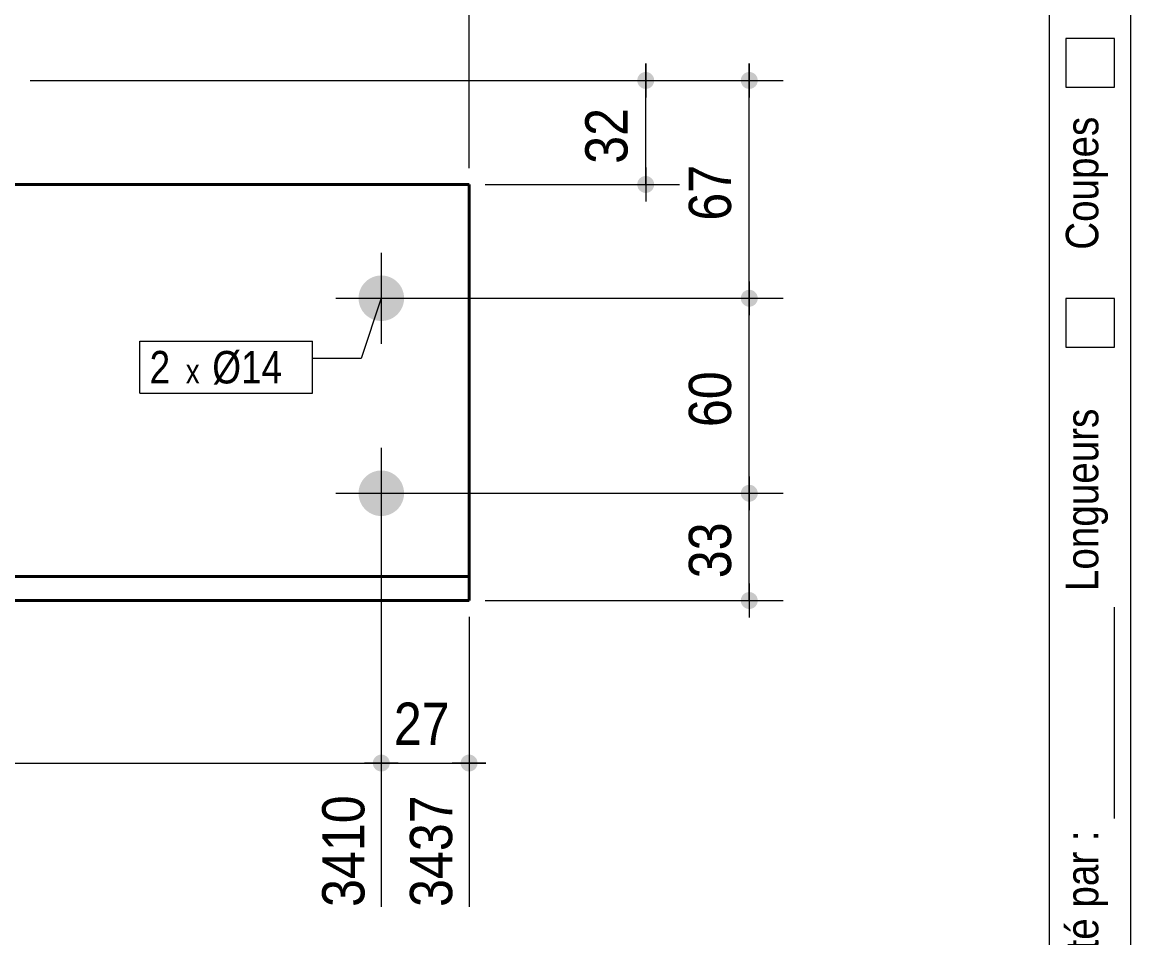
# Model space of a CAD drawing. Header units: millimetres. Extents: x 2 to 287, y 5 to 195.
# Drawn here: x 213.8 to 282, y 94.7 to 151 of the extents above; entities that cross this region are included whole.
import ezdxf

# ---------------------------------------------------------------- set-up
doc = ezdxf.new("R2010")
doc.units = ezdxf.units.MM
doc.linetypes.add('CACHE2', pattern=[1.190625, 0.79375, -0.396875])
for name, color, linetype, lineweight in [('Autre type objet', 1, 'Continuous', 0), ('Boulon', 7, 'Continuous', 0), ('Cache', 7, 'Continuous', 0), ('Cotation', 7, 'Continuous', 0), ('Désignation boulon', 3, 'Continuous', 0), ('Feuille dessin', 5, 'Continuous', 0), ('Piece', 2, 'Continuous', 0)]:
    doc.layers.add(name, color=color, linetype=linetype, lineweight=lineweight)
doc.styles.add('ARIAL', font='ARIAL.TTF')
doc.styles.add('COMIC_SANS_MS', font='COMIC.TTF')

# ---------------------------------------------------------------- blocks, each defined once
blk = doc.blocks.new('*A3')
at = {"layer": 'Boulon'}
for points in [[(234.48, 134.052), (234.481, 134.086), (234.484, 134.12), (234.486, 134.154), (234.49, 134.189), (234.495, 134.223), (234.5, 134.257), (234.507, 134.29), (234.514, 134.324), (234.522, 134.357), (234.53, 134.391), (234.54, 134.424), (234.55, 134.456), (234.562, 134.489), (234.574, 134.521), (234.586, 134.553), (234.6, 134.585), (234.614, 134.616), (234.629, 134.647), (234.645, 134.677), (234.662, 134.707), (234.679, 134.737), (234.697, 134.766), (234.716, 134.795), (234.735, 134.823), (234.755, 134.851), (234.776, 134.879), (234.798, 134.905), (234.82, 134.932), (234.842, 134.957), (234.866, 134.983), (234.89, 135.007), (234.914, 135.031), (234.94, 135.055), (234.965, 135.077), (234.992, 135.099), (235.018, 135.121), (235.046, 135.142), (235.074, 135.162), (235.102, 135.181), (235.131, 135.2), (235.16, 135.218), (235.19, 135.235), (235.22, 135.252), (235.25, 135.268), (235.281, 135.283), (235.312, 135.297), (235.344, 135.311), (235.376, 135.323), (235.408, 135.335), (235.441, 135.347), (235.473, 135.357), (235.506, 135.367), (235.54, 135.375), (235.573, 135.383), (235.607, 135.39), (235.64, 135.397), (235.674, 135.402), (235.708, 135.407), (235.742, 135.41), (235.777, 135.413), (235.811, 135.416), (235.845, 135.417), (235.88, 135.417), (235.914, 135.417), (235.948, 135.416), (235.983, 135.413), (236.017, 135.41), (236.051, 135.407), (236.085, 135.402), (236.119, 135.397), (236.153, 135.39), (236.186, 135.383), (236.22, 135.375), (236.253, 135.367), (236.286, 135.357), (236.319, 135.347), (236.351, 135.335), (236.384, 135.323), (236.415, 135.311), (236.447, 135.297), (236.478, 135.283), (236.509, 135.268), (236.54, 135.252), (236.57, 135.235), (236.599, 135.218), (236.629, 135.2), (236.658, 135.181), (236.686, 135.162), (236.714, 135.142), (236.741, 135.121), (236.768, 135.099), (236.794, 135.077), (236.82, 135.055), (236.845, 135.031), (236.87, 135.007), (236.894, 134.983), (236.917, 134.957), (236.94, 134.932), (236.962, 134.905), (236.983, 134.879), (237.004, 134.851), (237.024, 134.823), (237.044, 134.795), (237.063, 134.766), (237.081, 134.737), (237.098, 134.707), (237.114, 134.677), (237.13, 134.647), (237.145, 134.616), (237.16, 134.585), (237.173, 134.553), (237.186, 134.521), (237.198, 134.489), (237.209, 134.456), (237.219, 134.424), (237.229, 134.391), (237.238, 134.357), (237.246, 134.324), (237.253, 134.29), (237.259, 134.257), (237.265, 134.223), (237.269, 134.189), (237.273, 134.154), (237.276, 134.12), (237.278, 134.086), (237.279, 134.052), (237.28, 134.017), (237.279, 133.983), (237.278, 133.949), (237.276, 133.914), (237.273, 133.88), (237.269, 133.846), (237.265, 133.812), (237.259, 133.778), (237.253, 133.744), (237.246, 133.71), (237.238, 133.677), (237.229, 133.644), (237.219, 133.611), (237.209, 133.578), (237.198, 133.546), (237.186, 133.513), (237.173, 133.481), (237.16, 133.45), (237.145, 133.419), (237.13, 133.388), (237.114, 133.357), (237.098, 133.327), (237.081, 133.297), (237.063, 133.268), (237.044, 133.239), (237.024, 133.211), (237.004, 133.183), (236.983, 133.156), (236.962, 133.129), (236.94, 133.103), (236.917, 133.077), (236.894, 133.052), (236.87, 133.027), (236.845, 133.003), (236.82, 132.98), (236.794, 132.957), (236.768, 132.935), (236.741, 132.914), (236.714, 132.893), (236.686, 132.873), (236.658, 132.853), (236.629, 132.834), (236.599, 132.816), (236.57, 132.799), (236.54, 132.783), (236.509, 132.767), (236.478, 132.752), (236.447, 132.737), (236.415, 132.724), (236.384, 132.711), (236.351, 132.699), (236.319, 132.688), (236.286, 132.678), (236.253, 132.668), (236.22, 132.659), (236.186, 132.651), (236.153, 132.644), (236.119, 132.638), (236.085, 132.632), (236.051, 132.628), (236.017, 132.624), (235.983, 132.621), (235.948, 132.619), (235.914, 132.618), (235.88, 132.617), (235.845, 132.618), (235.811, 132.619), (235.777, 132.621), (235.742, 132.624), (235.708, 132.628), (235.674, 132.632), (235.64, 132.638), (235.607, 132.644), (235.573, 132.651), (235.54, 132.659), (235.506, 132.668), (235.473, 132.678), (235.441, 132.688), (235.408, 132.699), (235.376, 132.711), (235.344, 132.724), (235.312, 132.737), (235.281, 132.752), (235.25, 132.767), (235.22, 132.783), (235.19, 132.799), (235.16, 132.816), (235.131, 132.834), (235.102, 132.853), (235.074, 132.873), (235.046, 132.893), (235.018, 132.914), (234.992, 132.935), (234.965, 132.957), (234.94, 132.98), (234.914, 133.003), (234.89, 133.027), (234.866, 133.052), (234.842, 133.077), (234.82, 133.103), (234.798, 133.129), (234.776, 133.156), (234.755, 133.183), (234.735, 133.211), (234.716, 133.239), (234.697, 133.268), (234.679, 133.297), (234.662, 133.327), (234.645, 133.357), (234.629, 133.388), (234.614, 133.419), (234.6, 133.45), (234.586, 133.481), (234.574, 133.513), (234.562, 133.546), (234.55, 133.578), (234.54, 133.611), (234.53, 133.644), (234.522, 133.677), (234.514, 133.71), (234.507, 133.744), (234.5, 133.778), (234.495, 133.812), (234.49, 133.846), (234.486, 133.88), (234.484, 133.914), (234.481, 133.949), (234.48, 133.983), (234.48, 134.017)], [(234.48, 122.052), (234.481, 122.086), (234.484, 122.12), (234.486, 122.154), (234.49, 122.189), (234.495, 122.223), (234.5, 122.257), (234.507, 122.29), (234.514, 122.324), (234.522, 122.357), (234.53, 122.391), (234.54, 122.424), (234.55, 122.456), (234.562, 122.489), (234.574, 122.521), (234.586, 122.553), (234.6, 122.585), (234.614, 122.616), (234.629, 122.647), (234.645, 122.677), (234.662, 122.707), (234.679, 122.737), (234.697, 122.766), (234.716, 122.795), (234.735, 122.823), (234.755, 122.851), (234.776, 122.879), (234.798, 122.905), (234.82, 122.932), (234.842, 122.957), (234.866, 122.983), (234.89, 123.007), (234.914, 123.031), (234.94, 123.055), (234.965, 123.077), (234.992, 123.099), (235.018, 123.121), (235.046, 123.142), (235.074, 123.162), (235.102, 123.181), (235.131, 123.2), (235.16, 123.218), (235.19, 123.235), (235.22, 123.252), (235.25, 123.268), (235.281, 123.283), (235.312, 123.297), (235.344, 123.311), (235.376, 123.323), (235.408, 123.335), (235.441, 123.347), (235.473, 123.357), (235.506, 123.367), (235.54, 123.375), (235.573, 123.383), (235.607, 123.39), (235.64, 123.397), (235.674, 123.402), (235.708, 123.407), (235.742, 123.41), (235.777, 123.413), (235.811, 123.416), (235.845, 123.417), (235.88, 123.417), (235.914, 123.417), (235.948, 123.416), (235.983, 123.413), (236.017, 123.41), (236.051, 123.407), (236.085, 123.402), (236.119, 123.397), (236.153, 123.39), (236.186, 123.383), (236.22, 123.375), (236.253, 123.367), (236.286, 123.357), (236.319, 123.347), (236.351, 123.335), (236.384, 123.323), (236.415, 123.311), (236.447, 123.297), (236.478, 123.283), (236.509, 123.268), (236.54, 123.252), (236.57, 123.235), (236.599, 123.218), (236.629, 123.2), (236.658, 123.181), (236.686, 123.162), (236.714, 123.142), (236.741, 123.121), (236.768, 123.099), (236.794, 123.077), (236.82, 123.055), (236.845, 123.031), (236.87, 123.007), (236.894, 122.983), (236.917, 122.957), (236.94, 122.932), (236.962, 122.905), (236.983, 122.879), (237.004, 122.851), (237.024, 122.823), (237.044, 122.795), (237.063, 122.766), (237.081, 122.737), (237.098, 122.707), (237.114, 122.677), (237.13, 122.647), (237.145, 122.616), (237.16, 122.585), (237.173, 122.553), (237.186, 122.521), (237.198, 122.489), (237.209, 122.456), (237.219, 122.424), (237.229, 122.391), (237.238, 122.357), (237.246, 122.324), (237.253, 122.29), (237.259, 122.257), (237.265, 122.223), (237.269, 122.189), (237.273, 122.154), (237.276, 122.12), (237.278, 122.086), (237.279, 122.052), (237.28, 122.017), (237.279, 121.983), (237.278, 121.949), (237.276, 121.914), (237.273, 121.88), (237.269, 121.846), (237.265, 121.812), (237.259, 121.778), (237.253, 121.744), (237.246, 121.71), (237.238, 121.677), (237.229, 121.644), (237.219, 121.611), (237.209, 121.578), (237.198, 121.546), (237.186, 121.513), (237.173, 121.481), (237.16, 121.45), (237.145, 121.419), (237.13, 121.388), (237.114, 121.357), (237.098, 121.327), (237.081, 121.297), (237.063, 121.268), (237.044, 121.239), (237.024, 121.211), (237.004, 121.183), (236.983, 121.156), (236.962, 121.129), (236.94, 121.103), (236.917, 121.077), (236.894, 121.052), (236.87, 121.027), (236.845, 121.003), (236.82, 120.98), (236.794, 120.957), (236.768, 120.935), (236.741, 120.914), (236.714, 120.893), (236.686, 120.873), (236.658, 120.853), (236.629, 120.834), (236.599, 120.816), (236.57, 120.799), (236.54, 120.783), (236.509, 120.767), (236.478, 120.752), (236.447, 120.737), (236.415, 120.724), (236.384, 120.711), (236.351, 120.699), (236.319, 120.688), (236.286, 120.678), (236.253, 120.668), (236.22, 120.659), (236.186, 120.651), (236.153, 120.644), (236.119, 120.638), (236.085, 120.632), (236.051, 120.628), (236.017, 120.624), (235.983, 120.621), (235.948, 120.619), (235.914, 120.618), (235.88, 120.617), (235.845, 120.618), (235.811, 120.619), (235.777, 120.621), (235.742, 120.624), (235.708, 120.628), (235.674, 120.632), (235.64, 120.638), (235.607, 120.644), (235.573, 120.651), (235.54, 120.659), (235.506, 120.668), (235.473, 120.678), (235.441, 120.688), (235.408, 120.699), (235.376, 120.711), (235.344, 120.724), (235.312, 120.737), (235.281, 120.752), (235.25, 120.767), (235.22, 120.783), (235.19, 120.799), (235.16, 120.816), (235.131, 120.834), (235.102, 120.853), (235.074, 120.873), (235.046, 120.893), (235.018, 120.914), (234.992, 120.935), (234.965, 120.957), (234.94, 120.98), (234.914, 121.003), (234.89, 121.027), (234.866, 121.052), (234.842, 121.077), (234.82, 121.103), (234.798, 121.129), (234.776, 121.156), (234.755, 121.183), (234.735, 121.211), (234.716, 121.239), (234.697, 121.268), (234.679, 121.297), (234.662, 121.327), (234.645, 121.357), (234.629, 121.388), (234.614, 121.419), (234.6, 121.45), (234.586, 121.481), (234.574, 121.513), (234.562, 121.546), (234.55, 121.578), (234.54, 121.611), (234.53, 121.644), (234.522, 121.677), (234.514, 121.71), (234.507, 121.744), (234.5, 121.778), (234.495, 121.812), (234.49, 121.846), (234.486, 121.88), (234.484, 121.914), (234.481, 121.949), (234.48, 121.983), (234.48, 122.017)]]:
    blk.add_hatch(color=256, dxfattribs=at).paths.add_polyline_path(points, flags=17)
at = {"layer": 'Boulon', "linetype": 'Continuous', "lineweight": 0}
for p, q in [((235.88, 136.817), (235.88, 131.217)), ((233.08, 134.017), (238.68, 134.017)), ((235.88, 124.817), (235.88, 119.217)), ((233.08, 122.017), (238.68, 122.017))]:
    blk.add_line(p, q, dxfattribs=at)
blk = doc.blocks.new('*A4')
at = {"layer": 'Cache', "color": 7, "linetype": 'CACHE2', "lineweight": 20}
blk.add_line((241.28, 115.417109), (241.28, 116.897109), dxfattribs=at)
at = {"layer": 'Piece', "color": 2, "linetype": 'Continuous', "lineweight": 40}
for p, q in [((241.28, 141.017109), (213.28, 141.017109)), ((241.28, 116.897109), (241.28, 141.017109)), ((173.28, 116.897109), (241.28, 116.897109)), ((241.28, 115.417109), (241.28, 116.897109)), ((241.28, 115.417109), (173.28, 115.417109))]:
    blk.add_line(p, q, dxfattribs=at)
blk = doc.blocks.new('*A5')
at = {"layer": 'Feuille dessin', "linetype": 'Continuous', "lineweight": 0}
blk.add_line((282, 5), (282, 195), dxfattribs=at)
blk = doc.blocks.new('*A6')
at = {"layer": 'Autre type objet', "linetype": 'Continuous', "lineweight": 0}
for p, q in [((277, 42), (277, 195)), ((282, 42), (282, 195)), ((278, 150), (278, 147)), ((281, 150), (278, 150)), ((281, 147), (281, 150)), ((278, 147), (281, 147)), ((278, 134), (278, 131)), ((281, 134), (278, 134)), ((281, 131), (281, 134)), ((278, 131), (281, 131)), ((281, 102), (281, 115))]:
    blk.add_line(p, q, dxfattribs=at)
at = {"layer": 'Autre type objet', "style": 'ARIAL', "width": 0.85}
for s, p in [('Coupes', (280, 137)), ('Longueurs', (280, 116)), ('Débité par :', (280, 89))]:
    blk.add_text(s, height=2, rotation=90, dxfattribs=at).set_placement(p)
blk = doc.blocks.new('*A12')
at = {"layer": 'Cotation'}
for points in [[(252.124, 146.898), (252.099, 146.9), (252.074, 146.903), (252.049, 146.907), (252.024, 146.913), (251.999, 146.92), (251.975, 146.928), (251.951, 146.937), (251.928, 146.947), (251.905, 146.959), (251.883, 146.971), (251.861, 146.985), (251.84, 146.999), (251.82, 147.015), (251.801, 147.032), (251.782, 147.049), (251.765, 147.068), (251.748, 147.087), (251.732, 147.107), (251.718, 147.128), (251.704, 147.15), (251.691, 147.172), (251.68, 147.195), (251.67, 147.218), (251.66, 147.242), (251.652, 147.266), (251.646, 147.291), (251.64, 147.316), (251.636, 147.341), (251.633, 147.366), (251.631, 147.392), (251.63, 147.417), (251.631, 147.443), (251.633, 147.468), (251.636, 147.493), (251.64, 147.519), (251.646, 147.543), (251.652, 147.568), (251.66, 147.592), (251.67, 147.616), (251.68, 147.639), (251.691, 147.662), (251.704, 147.684), (251.718, 147.706), (251.732, 147.727), (251.748, 147.747), (251.765, 147.766), (251.782, 147.785), (251.801, 147.802), (251.82, 147.819), (251.84, 147.835), (251.861, 147.849), (251.883, 147.863), (251.905, 147.876), (251.928, 147.887), (251.951, 147.898), (251.975, 147.907), (251.999, 147.915), (252.024, 147.922), (252.049, 147.927), (252.074, 147.931), (252.099, 147.935), (252.124, 147.936), (252.15, 147.937), (252.176, 147.936), (252.201, 147.935), (252.226, 147.931), (252.251, 147.927), (252.276, 147.922), (252.301, 147.915), (252.325, 147.907), (252.349, 147.898), (252.372, 147.887), (252.395, 147.876), (252.417, 147.863), (252.439, 147.849), (252.46, 147.835), (252.48, 147.819), (252.499, 147.802), (252.518, 147.785), (252.535, 147.766), (252.552, 147.747), (252.568, 147.727), (252.582, 147.706), (252.596, 147.684), (252.609, 147.662), (252.62, 147.639), (252.63, 147.616), (252.64, 147.592), (252.648, 147.568), (252.654, 147.543), (252.66, 147.519), (252.664, 147.493), (252.668, 147.468), (252.669, 147.443), (252.67, 147.417), (252.669, 147.392), (252.668, 147.366), (252.664, 147.341), (252.66, 147.316), (252.654, 147.291), (252.648, 147.266), (252.64, 147.242), (252.63, 147.218), (252.62, 147.195), (252.609, 147.172), (252.596, 147.15), (252.582, 147.128), (252.568, 147.107), (252.552, 147.087), (252.535, 147.068), (252.518, 147.049), (252.499, 147.032), (252.48, 147.015), (252.46, 146.999), (252.439, 146.985), (252.417, 146.971), (252.395, 146.959), (252.372, 146.947), (252.349, 146.937), (252.325, 146.928), (252.301, 146.92), (252.276, 146.913), (252.251, 146.907), (252.226, 146.903), (252.201, 146.9), (252.176, 146.898), (252.15, 146.897)], [(252.124, 140.498), (252.099, 140.5), (252.074, 140.503), (252.049, 140.507), (252.024, 140.513), (251.999, 140.52), (251.975, 140.528), (251.951, 140.537), (251.928, 140.547), (251.905, 140.559), (251.883, 140.571), (251.861, 140.585), (251.84, 140.599), (251.82, 140.615), (251.801, 140.632), (251.782, 140.649), (251.765, 140.668), (251.748, 140.687), (251.732, 140.707), (251.718, 140.728), (251.704, 140.75), (251.691, 140.772), (251.68, 140.795), (251.67, 140.818), (251.66, 140.842), (251.652, 140.866), (251.646, 140.891), (251.64, 140.916), (251.636, 140.941), (251.633, 140.966), (251.631, 140.992), (251.63, 141.017), (251.631, 141.043), (251.633, 141.068), (251.636, 141.093), (251.64, 141.119), (251.646, 141.143), (251.652, 141.168), (251.66, 141.192), (251.67, 141.216), (251.68, 141.239), (251.691, 141.262), (251.704, 141.284), (251.718, 141.306), (251.732, 141.327), (251.748, 141.347), (251.765, 141.366), (251.782, 141.385), (251.801, 141.402), (251.82, 141.419), (251.84, 141.435), (251.861, 141.449), (251.883, 141.463), (251.905, 141.476), (251.928, 141.487), (251.951, 141.498), (251.975, 141.507), (251.999, 141.515), (252.024, 141.522), (252.049, 141.527), (252.074, 141.531), (252.099, 141.535), (252.124, 141.536), (252.15, 141.537), (252.176, 141.536), (252.201, 141.535), (252.226, 141.531), (252.251, 141.527), (252.276, 141.522), (252.301, 141.515), (252.325, 141.507), (252.349, 141.498), (252.372, 141.487), (252.395, 141.476), (252.417, 141.463), (252.439, 141.449), (252.46, 141.435), (252.48, 141.419), (252.499, 141.402), (252.518, 141.385), (252.535, 141.366), (252.552, 141.347), (252.568, 141.327), (252.582, 141.306), (252.596, 141.284), (252.609, 141.262), (252.62, 141.239), (252.63, 141.216), (252.64, 141.192), (252.648, 141.168), (252.654, 141.143), (252.66, 141.119), (252.664, 141.093), (252.668, 141.068), (252.669, 141.043), (252.67, 141.017), (252.669, 140.992), (252.668, 140.966), (252.664, 140.941), (252.66, 140.916), (252.654, 140.891), (252.648, 140.866), (252.64, 140.842), (252.63, 140.818), (252.62, 140.795), (252.609, 140.772), (252.596, 140.75), (252.582, 140.728), (252.568, 140.707), (252.552, 140.687), (252.535, 140.668), (252.518, 140.649), (252.499, 140.632), (252.48, 140.615), (252.46, 140.599), (252.439, 140.585), (252.417, 140.571), (252.395, 140.559), (252.372, 140.547), (252.349, 140.537), (252.325, 140.528), (252.301, 140.52), (252.276, 140.513), (252.251, 140.507), (252.226, 140.503), (252.201, 140.5), (252.176, 140.498), (252.15, 140.497)]]:
    blk.add_hatch(color=256, dxfattribs=at).paths.add_polyline_path(points, flags=17)
at = {"layer": 'Cotation', "linetype": 'Continuous', "lineweight": 0}
for p, q in [((252.15, 148.457), (252.15, 146.377)), ((252.15, 147.417), (252.15, 148.457)), ((214.28, 147.417), (254.23, 147.417)), ((251.11, 147.417), (253.19, 147.417)), ((252.15, 141.017), (252.15, 147.417)), ((252.15, 142.057), (252.15, 139.977)), ((242.28, 141.017), (254.23, 141.017)), ((251.11, 141.017), (253.19, 141.017)), ((252.15, 141.017), (252.15, 139.977))]:
    blk.add_line(p, q, dxfattribs=at)
at = {"layer": 'Cotation'}
for p in [(252.15, 147.417), (252.15, 141.017)]:
    blk.add_point(p, dxfattribs=at)
at = {"layer": 'Cotation', "style": 'ARIAL', "width": 0.85}
blk.add_text('32', height=2.6, rotation=90.00021, dxfattribs=at).set_placement((251.03, 142.289))
blk = doc.blocks.new('*A16')
at = {"layer": 'Cotation'}
for points in [[(258.496, 121.498), (258.471, 121.5), (258.445, 121.503), (258.42, 121.507), (258.395, 121.513), (258.371, 121.52), (258.347, 121.528), (258.323, 121.537), (258.299, 121.547), (258.277, 121.559), (258.254, 121.571), (258.233, 121.585), (258.212, 121.6), (258.192, 121.615), (258.173, 121.632), (258.154, 121.65), (258.136, 121.668), (258.12, 121.687), (258.104, 121.707), (258.089, 121.728), (258.076, 121.75), (258.063, 121.772), (258.052, 121.795), (258.041, 121.818), (258.032, 121.842), (258.024, 121.866), (258.017, 121.891), (258.012, 121.916), (258.007, 121.941), (258.004, 121.966), (258.002, 121.992), (258.002, 122.017), (258.002, 122.043), (258.004, 122.068), (258.007, 122.094), (258.012, 122.119), (258.017, 122.144), (258.024, 122.168), (258.032, 122.192), (258.041, 122.216), (258.052, 122.24), (258.063, 122.262), (258.076, 122.285), (258.089, 122.306), (258.104, 122.327), (258.12, 122.347), (258.136, 122.366), (258.154, 122.385), (258.173, 122.403), (258.192, 122.419), (258.212, 122.435), (258.233, 122.45), (258.254, 122.463), (258.277, 122.476), (258.299, 122.487), (258.323, 122.498), (258.347, 122.507), (258.371, 122.515), (258.395, 122.522), (258.42, 122.527), (258.445, 122.532), (258.471, 122.535), (258.496, 122.537), (258.522, 122.537), (258.547, 122.537), (258.573, 122.535), (258.598, 122.532), (258.623, 122.527), (258.648, 122.522), (258.673, 122.515), (258.697, 122.507), (258.721, 122.498), (258.744, 122.487), (258.767, 122.476), (258.789, 122.463), (258.811, 122.45), (258.832, 122.435), (258.852, 122.419), (258.871, 122.403), (258.889, 122.385), (258.907, 122.366), (258.924, 122.347), (258.939, 122.327), (258.954, 122.306), (258.968, 122.285), (258.98, 122.262), (258.992, 122.24), (259.002, 122.216), (259.011, 122.192), (259.019, 122.168), (259.026, 122.144), (259.032, 122.119), (259.036, 122.094), (259.039, 122.068), (259.041, 122.043), (259.042, 122.017), (259.041, 121.992), (259.039, 121.966), (259.036, 121.941), (259.032, 121.916), (259.026, 121.891), (259.019, 121.866), (259.011, 121.842), (259.002, 121.818), (258.992, 121.795), (258.98, 121.772), (258.968, 121.75), (258.954, 121.728), (258.939, 121.707), (258.924, 121.687), (258.907, 121.668), (258.889, 121.65), (258.871, 121.632), (258.852, 121.615), (258.832, 121.6), (258.811, 121.585), (258.789, 121.571), (258.767, 121.559), (258.744, 121.547), (258.721, 121.537), (258.697, 121.528), (258.673, 121.52), (258.648, 121.513), (258.623, 121.507), (258.598, 121.503), (258.573, 121.5), (258.547, 121.498), (258.522, 121.497)], [(258.496, 114.898), (258.471, 114.9), (258.445, 114.903), (258.42, 114.907), (258.395, 114.913), (258.371, 114.92), (258.347, 114.928), (258.323, 114.937), (258.299, 114.947), (258.277, 114.959), (258.254, 114.971), (258.233, 114.985), (258.212, 114.999), (258.192, 115.015), (258.173, 115.032), (258.154, 115.049), (258.136, 115.068), (258.12, 115.087), (258.104, 115.107), (258.089, 115.128), (258.076, 115.15), (258.063, 115.172), (258.052, 115.195), (258.041, 115.218), (258.032, 115.242), (258.024, 115.266), (258.017, 115.291), (258.012, 115.316), (258.007, 115.341), (258.004, 115.366), (258.002, 115.392), (258.002, 115.417), (258.002, 115.443), (258.004, 115.468), (258.007, 115.493), (258.012, 115.519), (258.017, 115.543), (258.024, 115.568), (258.032, 115.592), (258.041, 115.616), (258.052, 115.639), (258.063, 115.662), (258.076, 115.684), (258.089, 115.706), (258.104, 115.727), (258.12, 115.747), (258.136, 115.766), (258.154, 115.785), (258.173, 115.802), (258.192, 115.819), (258.212, 115.835), (258.233, 115.849), (258.254, 115.863), (258.277, 115.876), (258.299, 115.887), (258.323, 115.898), (258.347, 115.907), (258.371, 115.915), (258.395, 115.922), (258.42, 115.927), (258.445, 115.931), (258.471, 115.935), (258.496, 115.936), (258.522, 115.937), (258.547, 115.936), (258.573, 115.935), (258.598, 115.931), (258.623, 115.927), (258.648, 115.922), (258.673, 115.915), (258.697, 115.907), (258.721, 115.898), (258.744, 115.887), (258.767, 115.876), (258.789, 115.863), (258.811, 115.849), (258.832, 115.835), (258.852, 115.819), (258.871, 115.802), (258.889, 115.785), (258.907, 115.766), (258.924, 115.747), (258.939, 115.727), (258.954, 115.706), (258.968, 115.684), (258.98, 115.662), (258.992, 115.639), (259.002, 115.616), (259.011, 115.592), (259.019, 115.568), (259.026, 115.543), (259.032, 115.519), (259.036, 115.493), (259.039, 115.468), (259.041, 115.443), (259.042, 115.417), (259.041, 115.392), (259.039, 115.366), (259.036, 115.341), (259.032, 115.316), (259.026, 115.291), (259.019, 115.266), (259.011, 115.242), (259.002, 115.218), (258.992, 115.195), (258.98, 115.172), (258.968, 115.15), (258.954, 115.128), (258.939, 115.107), (258.924, 115.087), (258.907, 115.068), (258.889, 115.049), (258.871, 115.032), (258.852, 115.015), (258.832, 114.999), (258.811, 114.985), (258.789, 114.971), (258.767, 114.959), (258.744, 114.947), (258.721, 114.937), (258.697, 114.928), (258.673, 114.92), (258.648, 114.913), (258.623, 114.907), (258.598, 114.903), (258.573, 114.9), (258.547, 114.898), (258.522, 114.897)]]:
    blk.add_hatch(color=256, dxfattribs=at).paths.add_polyline_path(points, flags=17)
at = {"layer": 'Cotation', "linetype": 'Continuous', "lineweight": 0}
for p, q in [((258.522, 123.057), (258.522, 120.977)), ((258.522, 122.017), (258.522, 123.057)), ((236.88, 122.017), (260.602, 122.017)), ((257.482, 122.017), (259.562, 122.017)), ((258.522, 115.417), (258.522, 122.017)), ((258.522, 116.457), (258.522, 114.377)), ((242.28, 115.417), (260.602, 115.417)), ((257.482, 115.417), (259.562, 115.417)), ((258.522, 115.417), (258.522, 114.377))]:
    blk.add_line(p, q, dxfattribs=at)
at = {"layer": 'Cotation'}
for p in [(258.522, 122.017), (258.522, 115.417)]:
    blk.add_point(p, dxfattribs=at)
at = {"layer": 'Cotation', "style": 'ARIAL', "width": 0.85}
blk.add_text('33', height=2.6, rotation=90.00021, dxfattribs=at).set_placement((257.402, 116.789))
blk = doc.blocks.new('*A17')
at = {"layer": 'Cotation'}
for points in [[(258.496, 133.498), (258.471, 133.5), (258.445, 133.503), (258.42, 133.507), (258.395, 133.513), (258.371, 133.52), (258.347, 133.528), (258.323, 133.537), (258.299, 133.547), (258.277, 133.559), (258.254, 133.571), (258.233, 133.585), (258.212, 133.6), (258.192, 133.615), (258.173, 133.632), (258.154, 133.65), (258.136, 133.668), (258.12, 133.687), (258.104, 133.707), (258.089, 133.728), (258.076, 133.75), (258.063, 133.772), (258.052, 133.795), (258.041, 133.818), (258.032, 133.842), (258.024, 133.866), (258.017, 133.891), (258.012, 133.916), (258.007, 133.941), (258.004, 133.966), (258.002, 133.992), (258.002, 134.017), (258.002, 134.043), (258.004, 134.068), (258.007, 134.094), (258.012, 134.119), (258.017, 134.144), (258.024, 134.168), (258.032, 134.192), (258.041, 134.216), (258.052, 134.24), (258.063, 134.262), (258.076, 134.285), (258.089, 134.306), (258.104, 134.327), (258.12, 134.347), (258.136, 134.366), (258.154, 134.385), (258.173, 134.403), (258.192, 134.419), (258.212, 134.435), (258.233, 134.45), (258.254, 134.463), (258.277, 134.476), (258.299, 134.487), (258.323, 134.498), (258.347, 134.507), (258.371, 134.515), (258.395, 134.522), (258.42, 134.527), (258.445, 134.532), (258.471, 134.535), (258.496, 134.537), (258.522, 134.537), (258.547, 134.537), (258.573, 134.535), (258.598, 134.532), (258.623, 134.527), (258.648, 134.522), (258.673, 134.515), (258.697, 134.507), (258.721, 134.498), (258.744, 134.487), (258.767, 134.476), (258.789, 134.463), (258.811, 134.45), (258.832, 134.435), (258.852, 134.419), (258.871, 134.403), (258.889, 134.385), (258.907, 134.366), (258.924, 134.347), (258.939, 134.327), (258.954, 134.306), (258.968, 134.285), (258.98, 134.262), (258.992, 134.24), (259.002, 134.216), (259.011, 134.192), (259.019, 134.168), (259.026, 134.144), (259.032, 134.119), (259.036, 134.094), (259.039, 134.068), (259.041, 134.043), (259.042, 134.017), (259.041, 133.992), (259.039, 133.966), (259.036, 133.941), (259.032, 133.916), (259.026, 133.891), (259.019, 133.866), (259.011, 133.842), (259.002, 133.818), (258.992, 133.795), (258.98, 133.772), (258.968, 133.75), (258.954, 133.728), (258.939, 133.707), (258.924, 133.687), (258.907, 133.668), (258.889, 133.65), (258.871, 133.632), (258.852, 133.615), (258.832, 133.6), (258.811, 133.585), (258.789, 133.571), (258.767, 133.559), (258.744, 133.547), (258.721, 133.537), (258.697, 133.528), (258.673, 133.52), (258.648, 133.513), (258.623, 133.507), (258.598, 133.503), (258.573, 133.5), (258.547, 133.498), (258.522, 133.497)], [(258.496, 121.498), (258.471, 121.5), (258.445, 121.503), (258.42, 121.507), (258.395, 121.513), (258.371, 121.52), (258.347, 121.528), (258.323, 121.537), (258.299, 121.547), (258.277, 121.559), (258.254, 121.571), (258.233, 121.585), (258.212, 121.6), (258.192, 121.615), (258.173, 121.632), (258.154, 121.65), (258.136, 121.668), (258.12, 121.687), (258.104, 121.707), (258.089, 121.728), (258.076, 121.75), (258.063, 121.772), (258.052, 121.795), (258.041, 121.818), (258.032, 121.842), (258.024, 121.866), (258.017, 121.891), (258.012, 121.916), (258.007, 121.941), (258.004, 121.966), (258.002, 121.992), (258.002, 122.017), (258.002, 122.043), (258.004, 122.068), (258.007, 122.094), (258.012, 122.119), (258.017, 122.144), (258.024, 122.168), (258.032, 122.192), (258.041, 122.216), (258.052, 122.24), (258.063, 122.262), (258.076, 122.285), (258.089, 122.306), (258.104, 122.327), (258.12, 122.347), (258.136, 122.366), (258.154, 122.385), (258.173, 122.403), (258.192, 122.419), (258.212, 122.435), (258.233, 122.45), (258.254, 122.463), (258.277, 122.476), (258.299, 122.487), (258.323, 122.498), (258.347, 122.507), (258.371, 122.515), (258.395, 122.522), (258.42, 122.527), (258.445, 122.532), (258.471, 122.535), (258.496, 122.537), (258.522, 122.537), (258.547, 122.537), (258.573, 122.535), (258.598, 122.532), (258.623, 122.527), (258.648, 122.522), (258.673, 122.515), (258.697, 122.507), (258.721, 122.498), (258.744, 122.487), (258.767, 122.476), (258.789, 122.463), (258.811, 122.45), (258.832, 122.435), (258.852, 122.419), (258.871, 122.403), (258.889, 122.385), (258.907, 122.366), (258.924, 122.347), (258.939, 122.327), (258.954, 122.306), (258.968, 122.285), (258.98, 122.262), (258.992, 122.24), (259.002, 122.216), (259.011, 122.192), (259.019, 122.168), (259.026, 122.144), (259.032, 122.119), (259.036, 122.094), (259.039, 122.068), (259.041, 122.043), (259.042, 122.017), (259.041, 121.992), (259.039, 121.966), (259.036, 121.941), (259.032, 121.916), (259.026, 121.891), (259.019, 121.866), (259.011, 121.842), (259.002, 121.818), (258.992, 121.795), (258.98, 121.772), (258.968, 121.75), (258.954, 121.728), (258.939, 121.707), (258.924, 121.687), (258.907, 121.668), (258.889, 121.65), (258.871, 121.632), (258.852, 121.615), (258.832, 121.6), (258.811, 121.585), (258.789, 121.571), (258.767, 121.559), (258.744, 121.547), (258.721, 121.537), (258.697, 121.528), (258.673, 121.52), (258.648, 121.513), (258.623, 121.507), (258.598, 121.503), (258.573, 121.5), (258.547, 121.498), (258.522, 121.497)]]:
    blk.add_hatch(color=256, dxfattribs=at).paths.add_polyline_path(points, flags=17)
at = {"layer": 'Cotation', "linetype": 'Continuous', "lineweight": 0}
for p, q in [((258.522, 135.057), (258.522, 132.977)), ((258.522, 134.017), (258.522, 135.057)), ((236.88, 134.017), (260.602, 134.017)), ((257.482, 134.017), (259.562, 134.017)), ((258.522, 122.017), (258.522, 134.017)), ((258.522, 123.057), (258.522, 120.977)), ((236.88, 122.017), (260.602, 122.017)), ((257.482, 122.017), (259.562, 122.017)), ((258.522, 122.017), (258.522, 120.977))]:
    blk.add_line(p, q, dxfattribs=at)
at = {"layer": 'Cotation'}
for p in [(258.522, 134.017), (258.522, 122.017)]:
    blk.add_point(p, dxfattribs=at)
at = {"layer": 'Cotation', "style": 'ARIAL', "width": 0.85}
blk.add_text('60', height=2.6, rotation=90.00021, dxfattribs=at).set_placement((257.402, 126.089))
blk = doc.blocks.new('*A18')
at = {"layer": 'Cotation'}
for points in [[(258.496, 146.898), (258.471, 146.9), (258.445, 146.903), (258.42, 146.907), (258.395, 146.913), (258.371, 146.92), (258.347, 146.928), (258.323, 146.937), (258.299, 146.947), (258.277, 146.959), (258.254, 146.971), (258.233, 146.985), (258.212, 146.999), (258.192, 147.015), (258.173, 147.032), (258.154, 147.049), (258.136, 147.068), (258.12, 147.087), (258.104, 147.107), (258.089, 147.128), (258.076, 147.15), (258.063, 147.172), (258.052, 147.195), (258.041, 147.218), (258.032, 147.242), (258.024, 147.266), (258.017, 147.291), (258.012, 147.316), (258.007, 147.341), (258.004, 147.366), (258.002, 147.392), (258.002, 147.417), (258.002, 147.443), (258.004, 147.468), (258.007, 147.493), (258.012, 147.519), (258.017, 147.543), (258.024, 147.568), (258.032, 147.592), (258.041, 147.616), (258.052, 147.639), (258.063, 147.662), (258.076, 147.684), (258.089, 147.706), (258.104, 147.727), (258.12, 147.747), (258.136, 147.766), (258.154, 147.785), (258.173, 147.802), (258.192, 147.819), (258.212, 147.835), (258.233, 147.849), (258.254, 147.863), (258.277, 147.876), (258.299, 147.887), (258.323, 147.898), (258.347, 147.907), (258.371, 147.915), (258.395, 147.922), (258.42, 147.927), (258.445, 147.931), (258.471, 147.935), (258.496, 147.936), (258.522, 147.937), (258.547, 147.936), (258.573, 147.935), (258.598, 147.931), (258.623, 147.927), (258.648, 147.922), (258.673, 147.915), (258.697, 147.907), (258.721, 147.898), (258.744, 147.887), (258.767, 147.876), (258.789, 147.863), (258.811, 147.849), (258.832, 147.835), (258.852, 147.819), (258.871, 147.802), (258.889, 147.785), (258.907, 147.766), (258.924, 147.747), (258.939, 147.727), (258.954, 147.706), (258.968, 147.684), (258.98, 147.662), (258.992, 147.639), (259.002, 147.616), (259.011, 147.592), (259.019, 147.568), (259.026, 147.543), (259.032, 147.519), (259.036, 147.493), (259.039, 147.468), (259.041, 147.443), (259.042, 147.417), (259.041, 147.392), (259.039, 147.366), (259.036, 147.341), (259.032, 147.316), (259.026, 147.291), (259.019, 147.266), (259.011, 147.242), (259.002, 147.218), (258.992, 147.195), (258.98, 147.172), (258.968, 147.15), (258.954, 147.128), (258.939, 147.107), (258.924, 147.087), (258.907, 147.068), (258.889, 147.049), (258.871, 147.032), (258.852, 147.015), (258.832, 146.999), (258.811, 146.985), (258.789, 146.971), (258.767, 146.959), (258.744, 146.947), (258.721, 146.937), (258.697, 146.928), (258.673, 146.92), (258.648, 146.913), (258.623, 146.907), (258.598, 146.903), (258.573, 146.9), (258.547, 146.898), (258.522, 146.897)], [(258.496, 133.498), (258.471, 133.5), (258.445, 133.503), (258.42, 133.507), (258.395, 133.513), (258.371, 133.52), (258.347, 133.528), (258.323, 133.537), (258.299, 133.547), (258.277, 133.559), (258.254, 133.571), (258.233, 133.585), (258.212, 133.6), (258.192, 133.615), (258.173, 133.632), (258.154, 133.65), (258.136, 133.668), (258.12, 133.687), (258.104, 133.707), (258.089, 133.728), (258.076, 133.75), (258.063, 133.772), (258.052, 133.795), (258.041, 133.818), (258.032, 133.842), (258.024, 133.866), (258.017, 133.891), (258.012, 133.916), (258.007, 133.941), (258.004, 133.966), (258.002, 133.992), (258.002, 134.017), (258.002, 134.043), (258.004, 134.068), (258.007, 134.094), (258.012, 134.119), (258.017, 134.144), (258.024, 134.168), (258.032, 134.192), (258.041, 134.216), (258.052, 134.24), (258.063, 134.262), (258.076, 134.285), (258.089, 134.306), (258.104, 134.327), (258.12, 134.347), (258.136, 134.366), (258.154, 134.385), (258.173, 134.403), (258.192, 134.419), (258.212, 134.435), (258.233, 134.45), (258.254, 134.463), (258.277, 134.476), (258.299, 134.487), (258.323, 134.498), (258.347, 134.507), (258.371, 134.515), (258.395, 134.522), (258.42, 134.527), (258.445, 134.532), (258.471, 134.535), (258.496, 134.537), (258.522, 134.537), (258.547, 134.537), (258.573, 134.535), (258.598, 134.532), (258.623, 134.527), (258.648, 134.522), (258.673, 134.515), (258.697, 134.507), (258.721, 134.498), (258.744, 134.487), (258.767, 134.476), (258.789, 134.463), (258.811, 134.45), (258.832, 134.435), (258.852, 134.419), (258.871, 134.403), (258.889, 134.385), (258.907, 134.366), (258.924, 134.347), (258.939, 134.327), (258.954, 134.306), (258.968, 134.285), (258.98, 134.262), (258.992, 134.24), (259.002, 134.216), (259.011, 134.192), (259.019, 134.168), (259.026, 134.144), (259.032, 134.119), (259.036, 134.094), (259.039, 134.068), (259.041, 134.043), (259.042, 134.017), (259.041, 133.992), (259.039, 133.966), (259.036, 133.941), (259.032, 133.916), (259.026, 133.891), (259.019, 133.866), (259.011, 133.842), (259.002, 133.818), (258.992, 133.795), (258.98, 133.772), (258.968, 133.75), (258.954, 133.728), (258.939, 133.707), (258.924, 133.687), (258.907, 133.668), (258.889, 133.65), (258.871, 133.632), (258.852, 133.615), (258.832, 133.6), (258.811, 133.585), (258.789, 133.571), (258.767, 133.559), (258.744, 133.547), (258.721, 133.537), (258.697, 133.528), (258.673, 133.52), (258.648, 133.513), (258.623, 133.507), (258.598, 133.503), (258.573, 133.5), (258.547, 133.498), (258.522, 133.497)]]:
    blk.add_hatch(color=256, dxfattribs=at).paths.add_polyline_path(points, flags=17)
at = {"layer": 'Cotation', "linetype": 'Continuous', "lineweight": 0}
for p, q in [((258.522, 148.457), (258.522, 146.377)), ((258.522, 147.417), (258.522, 148.457)), ((214.28, 147.417), (260.602, 147.417)), ((257.482, 147.417), (259.562, 147.417)), ((258.522, 134.017), (258.522, 147.417)), ((258.522, 135.057), (258.522, 132.977)), ((236.88, 134.017), (260.602, 134.017)), ((257.482, 134.017), (259.562, 134.017)), ((258.522, 134.017), (258.522, 132.977))]:
    blk.add_line(p, q, dxfattribs=at)
at = {"layer": 'Cotation'}
for p in [(258.522, 147.417), (258.522, 134.017)]:
    blk.add_point(p, dxfattribs=at)
at = {"layer": 'Cotation', "style": 'ARIAL', "width": 0.85}
blk.add_text('67', height=2.6, rotation=90.00021, dxfattribs=at).set_placement((257.402, 138.789))
blk = doc.blocks.new('*A19')
at = {"layer": 'Cotation'}
for points in [[(213.254, 156.428), (213.229, 156.43), (213.204, 156.433), (213.179, 156.437), (213.154, 156.443), (213.129, 156.45), (213.105, 156.458), (213.081, 156.467), (213.058, 156.477), (213.035, 156.489), (213.013, 156.501), (212.991, 156.515), (212.97, 156.529), (212.95, 156.545), (212.931, 156.562), (212.912, 156.579), (212.895, 156.598), (212.878, 156.617), (212.862, 156.637), (212.848, 156.658), (212.834, 156.68), (212.821, 156.702), (212.81, 156.725), (212.8, 156.748), (212.79, 156.772), (212.782, 156.796), (212.776, 156.821), (212.77, 156.846), (212.766, 156.871), (212.763, 156.896), (212.761, 156.922), (212.76, 156.947), (212.761, 156.973), (212.763, 156.998), (212.766, 157.023), (212.77, 157.049), (212.776, 157.073), (212.782, 157.098), (212.79, 157.122), (212.8, 157.146), (212.81, 157.169), (212.821, 157.192), (212.834, 157.214), (212.848, 157.236), (212.862, 157.257), (212.878, 157.277), (212.895, 157.296), (212.912, 157.315), (212.931, 157.332), (212.95, 157.349), (212.97, 157.365), (212.991, 157.379), (213.013, 157.393), (213.035, 157.406), (213.058, 157.417), (213.081, 157.428), (213.105, 157.437), (213.129, 157.445), (213.154, 157.452), (213.179, 157.457), (213.204, 157.461), (213.229, 157.465), (213.254, 157.466), (213.28, 157.467), (213.306, 157.466), (213.331, 157.465), (213.356, 157.461), (213.381, 157.457), (213.406, 157.452), (213.431, 157.445), (213.455, 157.437), (213.479, 157.428), (213.502, 157.417), (213.525, 157.406), (213.547, 157.393), (213.569, 157.379), (213.59, 157.365), (213.61, 157.349), (213.629, 157.332), (213.648, 157.315), (213.665, 157.296), (213.682, 157.277), (213.698, 157.257), (213.712, 157.236), (213.726, 157.214), (213.739, 157.192), (213.75, 157.169), (213.76, 157.146), (213.77, 157.122), (213.778, 157.098), (213.784, 157.073), (213.79, 157.049), (213.794, 157.023), (213.797, 156.998), (213.799, 156.973), (213.8, 156.947), (213.799, 156.922), (213.797, 156.896), (213.794, 156.871), (213.79, 156.846), (213.784, 156.821), (213.778, 156.796), (213.77, 156.772), (213.76, 156.748), (213.75, 156.725), (213.739, 156.702), (213.726, 156.68), (213.712, 156.658), (213.698, 156.637), (213.682, 156.617), (213.665, 156.598), (213.648, 156.579), (213.629, 156.562), (213.61, 156.545), (213.59, 156.529), (213.569, 156.515), (213.547, 156.501), (213.525, 156.489), (213.502, 156.477), (213.479, 156.467), (213.455, 156.458), (213.431, 156.45), (213.406, 156.443), (213.381, 156.437), (213.356, 156.433), (213.331, 156.43), (213.306, 156.428), (213.28, 156.427)], [(241.254, 156.428), (241.229, 156.43), (241.204, 156.433), (241.179, 156.437), (241.154, 156.443), (241.129, 156.45), (241.105, 156.458), (241.081, 156.467), (241.058, 156.477), (241.035, 156.489), (241.013, 156.501), (240.991, 156.515), (240.97, 156.529), (240.95, 156.545), (240.931, 156.562), (240.912, 156.579), (240.895, 156.598), (240.878, 156.617), (240.862, 156.637), (240.848, 156.658), (240.834, 156.68), (240.821, 156.702), (240.81, 156.725), (240.8, 156.748), (240.79, 156.772), (240.782, 156.796), (240.776, 156.821), (240.77, 156.846), (240.766, 156.871), (240.763, 156.896), (240.761, 156.922), (240.76, 156.947), (240.761, 156.973), (240.763, 156.998), (240.766, 157.023), (240.77, 157.049), (240.776, 157.073), (240.782, 157.098), (240.79, 157.122), (240.8, 157.146), (240.81, 157.169), (240.821, 157.192), (240.834, 157.214), (240.848, 157.236), (240.862, 157.257), (240.878, 157.277), (240.895, 157.296), (240.912, 157.315), (240.931, 157.332), (240.95, 157.349), (240.97, 157.365), (240.991, 157.379), (241.013, 157.393), (241.035, 157.406), (241.058, 157.417), (241.081, 157.428), (241.105, 157.437), (241.129, 157.445), (241.154, 157.452), (241.179, 157.457), (241.204, 157.461), (241.229, 157.465), (241.254, 157.466), (241.28, 157.467), (241.306, 157.466), (241.331, 157.465), (241.356, 157.461), (241.381, 157.457), (241.406, 157.452), (241.431, 157.445), (241.455, 157.437), (241.479, 157.428), (241.502, 157.417), (241.525, 157.406), (241.547, 157.393), (241.569, 157.379), (241.59, 157.365), (241.61, 157.349), (241.629, 157.332), (241.648, 157.315), (241.665, 157.296), (241.682, 157.277), (241.698, 157.257), (241.712, 157.236), (241.726, 157.214), (241.739, 157.192), (241.75, 157.169), (241.76, 157.146), (241.77, 157.122), (241.778, 157.098), (241.784, 157.073), (241.79, 157.049), (241.794, 157.023), (241.797, 156.998), (241.799, 156.973), (241.8, 156.947), (241.799, 156.922), (241.797, 156.896), (241.794, 156.871), (241.79, 156.846), (241.784, 156.821), (241.778, 156.796), (241.77, 156.772), (241.76, 156.748), (241.75, 156.725), (241.739, 156.702), (241.726, 156.68), (241.712, 156.658), (241.698, 156.637), (241.682, 156.617), (241.665, 156.598), (241.648, 156.579), (241.629, 156.562), (241.61, 156.545), (241.59, 156.529), (241.569, 156.515), (241.547, 156.501), (241.525, 156.489), (241.502, 156.477), (241.479, 156.467), (241.455, 156.458), (241.431, 156.45), (241.406, 156.443), (241.381, 156.437), (241.356, 156.433), (241.331, 156.43), (241.306, 156.428), (241.28, 156.427)]]:
    blk.add_hatch(color=256, dxfattribs=at).paths.add_polyline_path(points, flags=17)
at = {"layer": 'Cotation', "linetype": 'Continuous', "lineweight": 0}
for p, q in [((213.28, 148.417), (213.28, 165.801)), ((241.28, 142.017), (241.28, 165.801)), ((213.28, 157.987), (213.28, 155.907)), ((241.28, 157.987), (241.28, 155.907)), ((214.32, 156.947), (212.24, 156.947)), ((213.28, 156.947), (212.24, 156.947)), ((213.28, 156.947), (241.28, 156.947)), ((242.32, 156.947), (240.24, 156.947)), ((241.28, 156.947), (242.32, 156.947))]:
    blk.add_line(p, q, dxfattribs=at)
at = {"layer": 'Cotation'}
for p in [(213.28, 156.947), (241.28, 156.947)]:
    blk.add_point(p, dxfattribs=at)
at = {"layer": 'Cotation', "style": 'ARIAL', "width": 0.85}
for s, p in [('3297', (212.24, 158.087)), ('3437', (240.24, 158.087))]:
    blk.add_text(s, height=2.6, rotation=90.00021, dxfattribs=at).set_placement(p)
blk.add_text('140', height=2.6, dxfattribs=at).set_placement((224.387, 158.067))
blk = doc.blocks.new('*A21')
at = {"layer": 'Cotation', "linetype": 'Continuous', "lineweight": 0}
blk.add_line((241.28, 142.017), (241.28, 181.225), dxfattribs=at)
blk = doc.blocks.new('*A24')
at = {"layer": 'Cotation'}
blk.add_hatch(color=256, dxfattribs=at).paths.add_polyline_path([(235.854, 104.898), (235.829, 104.9), (235.803, 104.903), (235.778, 104.907), (235.753, 104.913), (235.729, 104.92), (235.705, 104.928), (235.681, 104.937), (235.657, 104.947), (235.635, 104.959), (235.612, 104.971), (235.591, 104.985), (235.57, 104.999), (235.55, 105.015), (235.531, 105.032), (235.512, 105.049), (235.494, 105.068), (235.478, 105.087), (235.462, 105.107), (235.447, 105.128), (235.434, 105.15), (235.421, 105.172), (235.41, 105.195), (235.399, 105.218), (235.39, 105.242), (235.382, 105.266), (235.375, 105.291), (235.37, 105.316), (235.365, 105.341), (235.362, 105.366), (235.36, 105.392), (235.36, 105.417), (235.36, 105.443), (235.362, 105.468), (235.365, 105.493), (235.37, 105.519), (235.375, 105.543), (235.382, 105.568), (235.39, 105.592), (235.399, 105.616), (235.41, 105.639), (235.421, 105.662), (235.434, 105.684), (235.447, 105.706), (235.462, 105.727), (235.478, 105.747), (235.494, 105.766), (235.512, 105.785), (235.531, 105.802), (235.55, 105.819), (235.57, 105.835), (235.591, 105.849), (235.612, 105.863), (235.635, 105.876), (235.657, 105.887), (235.681, 105.898), (235.705, 105.907), (235.729, 105.915), (235.753, 105.922), (235.778, 105.927), (235.803, 105.931), (235.829, 105.935), (235.854, 105.936), (235.88, 105.937), (235.905, 105.936), (235.931, 105.935), (235.956, 105.931), (235.981, 105.927), (236.006, 105.922), (236.031, 105.915), (236.055, 105.907), (236.079, 105.898), (236.102, 105.887), (236.125, 105.876), (236.147, 105.863), (236.169, 105.849), (236.189, 105.835), (236.21, 105.819), (236.229, 105.802), (236.247, 105.785), (236.265, 105.766), (236.282, 105.747), (236.297, 105.727), (236.312, 105.706), (236.326, 105.684), (236.338, 105.662), (236.35, 105.639), (236.36, 105.616), (236.369, 105.592), (236.377, 105.568), (236.384, 105.543), (236.39, 105.519), (236.394, 105.493), (236.397, 105.468), (236.399, 105.443), (236.4, 105.417), (236.399, 105.392), (236.397, 105.366), (236.394, 105.341), (236.39, 105.316), (236.384, 105.291), (236.377, 105.266), (236.369, 105.242), (236.36, 105.218), (236.35, 105.195), (236.338, 105.172), (236.326, 105.15), (236.312, 105.128), (236.297, 105.107), (236.282, 105.087), (236.265, 105.068), (236.247, 105.049), (236.229, 105.032), (236.21, 105.015), (236.189, 104.999), (236.169, 104.985), (236.147, 104.971), (236.125, 104.959), (236.102, 104.947), (236.079, 104.937), (236.055, 104.928), (236.031, 104.92), (236.006, 104.913), (235.981, 104.907), (235.956, 104.903), (235.931, 104.9), (235.905, 104.898), (235.88, 104.897)], flags=17)
at = {"layer": 'Cotation', "linetype": 'Continuous', "lineweight": 0}
for p, q in [((235.88, 121.017), (235.88, 96.563)), ((235.88, 106.457), (235.88, 104.377)), ((131.28, 105.417), (235.88, 105.417)), ((236.92, 105.417), (234.84, 105.417)), ((235.88, 105.417), (236.92, 105.417))]:
    blk.add_line(p, q, dxfattribs=at)
at = {"layer": 'Cotation'}
blk.add_point((235.88, 105.417), dxfattribs=at)
at = {"layer": 'Cotation', "style": 'ARIAL', "width": 0.85}
blk.add_text('3410', height=2.6, rotation=90.00021, dxfattribs=at).set_placement((234.84, 96.563))
blk = doc.blocks.new('*A25')
at = {"layer": 'Cotation'}
for points in [[(235.854, 104.898), (235.829, 104.9), (235.803, 104.903), (235.778, 104.907), (235.753, 104.913), (235.729, 104.92), (235.705, 104.928), (235.681, 104.937), (235.657, 104.947), (235.635, 104.959), (235.612, 104.971), (235.591, 104.985), (235.57, 104.999), (235.55, 105.015), (235.531, 105.032), (235.512, 105.049), (235.494, 105.068), (235.478, 105.087), (235.462, 105.107), (235.447, 105.128), (235.434, 105.15), (235.421, 105.172), (235.41, 105.195), (235.399, 105.218), (235.39, 105.242), (235.382, 105.266), (235.375, 105.291), (235.37, 105.316), (235.365, 105.341), (235.362, 105.366), (235.36, 105.392), (235.36, 105.417), (235.36, 105.443), (235.362, 105.468), (235.365, 105.493), (235.37, 105.519), (235.375, 105.543), (235.382, 105.568), (235.39, 105.592), (235.399, 105.616), (235.41, 105.639), (235.421, 105.662), (235.434, 105.684), (235.447, 105.706), (235.462, 105.727), (235.478, 105.747), (235.494, 105.766), (235.512, 105.785), (235.531, 105.802), (235.55, 105.819), (235.57, 105.835), (235.591, 105.849), (235.612, 105.863), (235.635, 105.876), (235.657, 105.887), (235.681, 105.898), (235.705, 105.907), (235.729, 105.915), (235.753, 105.922), (235.778, 105.927), (235.803, 105.931), (235.829, 105.935), (235.854, 105.936), (235.88, 105.937), (235.905, 105.936), (235.931, 105.935), (235.956, 105.931), (235.981, 105.927), (236.006, 105.922), (236.031, 105.915), (236.055, 105.907), (236.079, 105.898), (236.102, 105.887), (236.125, 105.876), (236.147, 105.863), (236.169, 105.849), (236.189, 105.835), (236.21, 105.819), (236.229, 105.802), (236.247, 105.785), (236.265, 105.766), (236.282, 105.747), (236.297, 105.727), (236.312, 105.706), (236.326, 105.684), (236.338, 105.662), (236.35, 105.639), (236.36, 105.616), (236.369, 105.592), (236.377, 105.568), (236.384, 105.543), (236.39, 105.519), (236.394, 105.493), (236.397, 105.468), (236.399, 105.443), (236.4, 105.417), (236.399, 105.392), (236.397, 105.366), (236.394, 105.341), (236.39, 105.316), (236.384, 105.291), (236.377, 105.266), (236.369, 105.242), (236.36, 105.218), (236.35, 105.195), (236.338, 105.172), (236.326, 105.15), (236.312, 105.128), (236.297, 105.107), (236.282, 105.087), (236.265, 105.068), (236.247, 105.049), (236.229, 105.032), (236.21, 105.015), (236.189, 104.999), (236.169, 104.985), (236.147, 104.971), (236.125, 104.959), (236.102, 104.947), (236.079, 104.937), (236.055, 104.928), (236.031, 104.92), (236.006, 104.913), (235.981, 104.907), (235.956, 104.903), (235.931, 104.9), (235.905, 104.898), (235.88, 104.897)], [(241.254, 104.898), (241.229, 104.9), (241.204, 104.903), (241.179, 104.907), (241.154, 104.913), (241.129, 104.92), (241.105, 104.928), (241.081, 104.937), (241.058, 104.947), (241.035, 104.959), (241.013, 104.971), (240.991, 104.985), (240.97, 104.999), (240.95, 105.015), (240.931, 105.032), (240.912, 105.049), (240.895, 105.068), (240.878, 105.087), (240.862, 105.107), (240.848, 105.128), (240.834, 105.15), (240.821, 105.172), (240.81, 105.195), (240.8, 105.218), (240.79, 105.242), (240.782, 105.266), (240.776, 105.291), (240.77, 105.316), (240.766, 105.341), (240.763, 105.366), (240.761, 105.392), (240.76, 105.417), (240.761, 105.443), (240.763, 105.468), (240.766, 105.493), (240.77, 105.519), (240.776, 105.543), (240.782, 105.568), (240.79, 105.592), (240.8, 105.616), (240.81, 105.639), (240.821, 105.662), (240.834, 105.684), (240.848, 105.706), (240.862, 105.727), (240.878, 105.747), (240.895, 105.766), (240.912, 105.785), (240.931, 105.802), (240.95, 105.819), (240.97, 105.835), (240.991, 105.849), (241.013, 105.863), (241.035, 105.876), (241.058, 105.887), (241.081, 105.898), (241.105, 105.907), (241.129, 105.915), (241.154, 105.922), (241.179, 105.927), (241.204, 105.931), (241.229, 105.935), (241.254, 105.936), (241.28, 105.937), (241.306, 105.936), (241.331, 105.935), (241.356, 105.931), (241.381, 105.927), (241.406, 105.922), (241.431, 105.915), (241.455, 105.907), (241.479, 105.898), (241.502, 105.887), (241.525, 105.876), (241.547, 105.863), (241.569, 105.849), (241.59, 105.835), (241.61, 105.819), (241.629, 105.802), (241.648, 105.785), (241.665, 105.766), (241.682, 105.747), (241.698, 105.727), (241.712, 105.706), (241.726, 105.684), (241.739, 105.662), (241.75, 105.639), (241.76, 105.616), (241.77, 105.592), (241.778, 105.568), (241.784, 105.543), (241.79, 105.519), (241.794, 105.493), (241.797, 105.468), (241.799, 105.443), (241.8, 105.417), (241.799, 105.392), (241.797, 105.366), (241.794, 105.341), (241.79, 105.316), (241.784, 105.291), (241.778, 105.266), (241.77, 105.242), (241.76, 105.218), (241.75, 105.195), (241.739, 105.172), (241.726, 105.15), (241.712, 105.128), (241.698, 105.107), (241.682, 105.087), (241.665, 105.068), (241.648, 105.049), (241.629, 105.032), (241.61, 105.015), (241.59, 104.999), (241.569, 104.985), (241.547, 104.971), (241.525, 104.959), (241.502, 104.947), (241.479, 104.937), (241.455, 104.928), (241.431, 104.92), (241.406, 104.913), (241.381, 104.907), (241.356, 104.903), (241.331, 104.9), (241.306, 104.898), (241.28, 104.897)]]:
    blk.add_hatch(color=256, dxfattribs=at).paths.add_polyline_path(points, flags=17)
at = {"layer": 'Cotation', "linetype": 'Continuous', "lineweight": 0}
for p, q in [((235.88, 121.017), (235.88, 96.563)), ((241.28, 114.417), (241.28, 96.563)), ((235.88, 106.457), (235.88, 104.377)), ((241.28, 106.457), (241.28, 104.377)), ((236.92, 105.417), (234.84, 105.417)), ((235.88, 105.417), (234.84, 105.417)), ((235.88, 105.417), (241.28, 105.417)), ((242.32, 105.417), (240.24, 105.417)), ((241.28, 105.417), (242.32, 105.417))]:
    blk.add_line(p, q, dxfattribs=at)
at = {"layer": 'Cotation'}
for p in [(235.88, 105.417), (241.28, 105.417)]:
    blk.add_point(p, dxfattribs=at)
at = {"layer": 'Cotation', "style": 'ARIAL', "width": 0.85}
blk.add_text('27', height=2.6, dxfattribs=at).set_placement((236.651, 106.537))
blk.add_text('3437', height=2.6, rotation=90.00021, dxfattribs=at).set_placement((240.24, 96.563))
blk = doc.blocks.new('*A28')
at = {"layer": 'Désignation boulon', "linetype": 'Continuous', "lineweight": 0}
for p, q in [((235.879719, 134.017218), (234.637119, 130.307952)), ((221.021494, 131.374618), (231.637119, 131.374618)), ((221.021494, 128.174618), (221.021494, 131.374618)), ((231.637119, 128.174618), (231.637119, 131.374618)), ((234.637119, 130.307952), (231.637119, 130.307952)), ((221.021494, 128.174618), (231.637119, 128.174618))]:
    blk.add_line(p, q, dxfattribs=at)
at = {"layer": 'Désignation boulon', "style": 'COMIC_SANS_MS', "width": 0.85}
for s, height, p in [('2', 2, (221.621494, 128.774618)), ('Ø14', 2, (225.480087, 128.774618)), ('x', 1.5, (223.849423, 128.774618))]:
    blk.add_text(s, height=height, dxfattribs=at).set_placement(p)

msp = doc.modelspace()

# ---------------------------------------------------------------- block references
at = {"lineweight": 0}
for name in ['*A5', '*A6', '*A21', '*A19', '*A12', '*A18', '*A4', '*A3', '*A17', '*A28', '*A24', '*A16', '*A25']:
    msp.add_blockref(name, (0, 0), dxfattribs=at)

doc.saveas('drawing.dxf')
